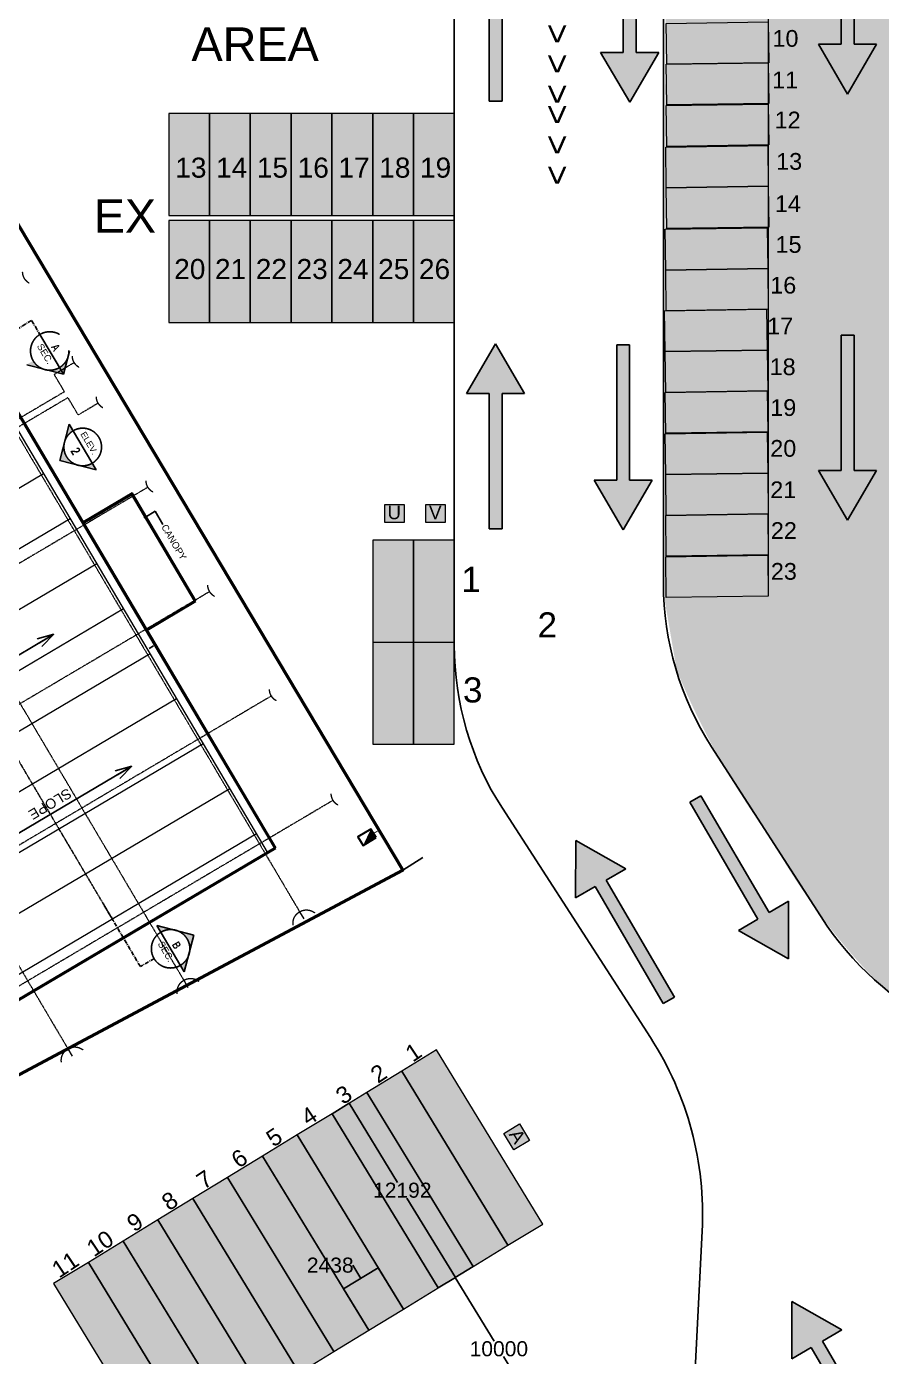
# Model space of a CAD drawing. Header units: inches. Extents: x -1774894 to -657573, y 144736 to 934842.
# Drawn here: x -1207630 to -1156533, y 573344 to 652840 of the extents above; entities that cross this region are included whole.
import ezdxf
from ezdxf.enums import TextEntityAlignment as Align
from ezdxf.xclip import XClip

# ---------------------------------------------------------------- set-up
doc = ezdxf.new("R2010")
doc.units = ezdxf.units.IN
doc.header["$MEASUREMENT"] = 0
doc.header["$XCLIPFRAME"] = 0
doc.linetypes.add("EXPORT WARE HOUSE(19 JULY'08)$0$CENTER", pattern=[2, 1.25, -0.25, 0.25, -0.25])
doc.linetypes.add("EXPORT WARE HOUSE(19 JULY'08)$0$DASHDOT", pattern=[1, 0.5, -0.25, 0, -0.25])
for name, color, linetype in [('A-ANNO-TEXT', 7, 'Continuous'), ('C-ROAD-OTLN', 142, 'Continuous'), ("EXPORT WARE HOUSE(19 JULY'08)$0$G-ANNO-TEXT", 2, 'Continuous'), ("EXPORT WARE HOUSE(19 JULY'08)$0$G-ANNO-TTLB", 4, 'Continuous'), ('siding cl', 7, 'Continuous')]:
    doc.layers.add(name, color=color, linetype=linetype)
for name, color, linetype, lineweight in [('Container', 5, 'Continuous', 9), ("EXPORT WARE HOUSE(19 JULY'08)$0$A-ANNO-GRID", 8, "EXPORT WARE HOUSE(19 JULY'08)$0$DASHDOT", 13), ("EXPORT WARE HOUSE(19 JULY'08)$0$A-ANNO-SYMB", 6, 'Continuous', 25), ("EXPORT WARE HOUSE(19 JULY'08)$0$A-ANNO-TEXT", 50, 'Continuous', 15), ("EXPORT WARE HOUSE(19 JULY'08)$0$A-FLOR-OVHD", 8, 'Continuous', 13), ("EXPORT WARE HOUSE(19 JULY'08)$0$A-GLAZ-PRHT", 1, 'Continuous', 18), ("EXPORT WARE HOUSE(19 JULY'08)$0$HATCH", 9, 'Continuous', 9), ('grid', 7, 'Continuous', 18), ('IR PROP. DETAILS', 190, 'Continuous', 0), ('P FIRE', 6, 'Continuous', 35), ('P FIXTURE', 54, 'Continuous', 30)]:
    doc.layers.add(name, color=color, linetype=linetype, lineweight=lineweight)
doc.styles.add('ARIAL', font='arial.ttf')
doc.styles.add("EXPORT WARE HOUSE(19 JULY'08)$0$anno", font='arial.ttf')
doc.styles.add("EXPORT WARE HOUSE(19 JULY'08)$0$ARIAL", font='arial.ttf')
doc.styles.add("EXPORT WARE HOUSE(19 JULY'08)$0$GNO", font='arial.ttf')
doc.styles.add("EXPORT WARE HOUSE(19 JULY'08)$0$HEADING", font='')
doc.styles.add("EXPORT WARE HOUSE(19 JULY'08)$0$Label", font='impact.ttf')
doc.styles.add("EXPORT WARE HOUSE(19 JULY'08)$0$NOTES", font='ROMANS.SHX')
doc.styles.add("EXPORT WARE HOUSE(19 JULY'08)$0$SUBHEAD", font='arial.ttf')
doc.styles.get("Standard").update_dxf_attribs({"font": 'arial.ttf'})
doc.styles.get("EXPORT WARE HOUSE(19 JULY'08)$0$HEADING").set_extended_font_data('Arial Black')
doc.dimstyles.new("EXPORT WARE HOUSE(19 JULY'08)$0$DIM200", dxfattribs={"dimscale": 200, "dimtxt": 2, "dimasz": 1, "dimexe": 1, "dimexo": 1, "dimgap": 1, "dimtad": 1, "dimdec": 0, "dimzin": 0, "dimdsep": 46, "dimtxsty": "EXPORT WARE HOUSE(19 JULY'08)$0$anno", "dimblk": "EXPORT WARE HOUSE(19 JULY'08)$0$_Oblique", "dimcen": 1, "dimadec": 0, "dimazin": 0, "dimtfac": 1, "dimtdec": 0, "dimtofl": 0, "dimtmove": 0, "dimatfit": 0, "dimfxl": 1, "dimtolj": 1, "dimtzin": 0, "dimarcsym": 1})
doc.dimstyles.get("Standard").update_dxf_attribs({"dimtxt": 0.18, "dimasz": 0.18, "dimexe": 0.18, "dimexo": 0.0625, "dimgap": 0.09, "dimtad": 0, "dimtih": 1, "dimtoh": 1, "dimdec": 4, "dimzin": 0, "dimdsep": 46, "dimtxsty": 'Standard', "dimcen": 0.09, "dimadec": 0, "dimazin": 0, "dimtfac": 1, "dimtdec": 4, "dimtofl": 0, "dimtmove": 0, "dimatfit": 3, "dimfxl": 1, "dimtolj": 1, "dimtzin": 0, "dimarcsym": 0})

# ---------------------------------------------------------------- blocks, each defined once
blk = doc.blocks.new("EXPORT WARE HOUSE(19 JULY'08)$0$_Dot")
at = {"color": 0, "linetype": 'ByBlock', "lineweight": -2}
blk.add_line((-0.5, 0), (-1, 0), dxfattribs=at)
at = {"color": 0, "linetype": 'ByBlock', "const_width": 0.5}
blk.add_lwpolyline([(-0.25, 0, 1), (0.25, 0, 1)], format="xyb", close=True, dxfattribs=at)
blk = doc.blocks.new("EXPORT WARE HOUSE(19 JULY'08)$0$_Oblique")
at = {"color": 0, "linetype": 'ByBlock', "lineweight": -2}
blk.add_line((-0.5, -0.5), (0.5, 0.5), dxfattribs=at)
blk = doc.blocks.new("EXPORT WARE HOUSE(19 JULY'08)$0$1A003A")
h = blk.add_hatch(color=256)
h.paths.add_polyline_path([(3.39, 15.14), (0, 18.53), (-3.39, 15.14, -0.325778)])
h.paths.add_polyline_path([(-5.75, 10.49, -0.158782), (-4.65, 13.88), (-8.04, 10.49)])
h.paths.add_polyline_path([(8.04, 10.49), (4.65, 13.88, -0.158782), (5.75, 10.49)])
for q in [(-8.04, 10.49), (8.04, 10.49)]:
    blk.add_line((0, 18.53), q)
at = {"linetype": 'Continuous'}
blk.add_line((-8.04, 10.49), (8.04, 10.49), dxfattribs=at)
at = {"linetype": "EXPORT WARE HOUSE(19 JULY'08)$0$CENTER"}
for p, q in [((0, 4.86), (0, 0)), ((0, 0), (-21.93, 0))]:
    blk.add_line(p, q, dxfattribs=at)
at = {"linetype": 'Continuous'}
blk.add_circle((0, 10.49), 5.75, dxfattribs=at)
at = {"style": "EXPORT WARE HOUSE(19 JULY'08)$0$Label"}
blk.add_attdef('SECNO', text='', height=2.38, dxfattribs=at).set_placement((0, 12.56), align=Align.MIDDLE)
at = {"color": 8, "style": "EXPORT WARE HOUSE(19 JULY'08)$0$anno"}
blk.add_attdef('REFNO', text='', height=2, dxfattribs=at).set_placement((0, 8.87), align=Align.MIDDLE)
blk = doc.blocks.new("EXPORT WARE HOUSE(19 JULY'08)$0$1A003B")
h = blk.add_hatch(color=256)
h.paths.add_polyline_path([(4.65, 7.11), (8.04, 10.5), (4.65, 13.88, -0.325778)])
h.paths.add_polyline_path([(0, 16.25, -0.158782), (3.39, 15.14), (0, 18.53)])
h.paths.add_polyline_path([(0, 2.45), (3.39, 5.85, -0.158782), (0, 4.74)])
for q in [(0.06, 18.53), (0.06, 2.45)]:
    blk.add_line((8.1, 10.49), q)
at = {"linetype": "EXPORT WARE HOUSE(19 JULY'08)$0$CENTER"}
for p, q in [((-10.6, 10.45), (-10.6, -11.41)), ((-10.59, 10.45), (-5.73, 10.45))]:
    blk.add_line(p, q, dxfattribs=at)
at = {"linetype": 'Continuous'}
blk.add_line((-5.75, 10.49), (8.04, 10.49), dxfattribs=at)
blk.add_circle((0, 10.49), 5.75, dxfattribs=at)
at = {"style": "EXPORT WARE HOUSE(19 JULY'08)$0$Label"}
blk.add_attdef('SECNO', text='', height=2.38, dxfattribs=at).set_placement((0, 12.56), align=Align.MIDDLE)
at = {"color": 8, "style": "EXPORT WARE HOUSE(19 JULY'08)$0$anno"}
blk.add_attdef('REFNO', text='', height=2, dxfattribs=at).set_placement((0, 8.87), align=Align.MIDDLE)
blk = doc.blocks.new("EXPORT WARE HOUSE(19 JULY'08)$0$1A004")
h = blk.add_hatch(color=256)
h.paths.add_polyline_path([(0, 10.58), (-4.91, 5.67, -0.372353), (4.91, 5.67)])
h.paths.add_polyline_path([(-10.58, 0), (-7.5, 0, -0.180135), (-5.67, 4.91)])
h.paths.add_polyline_path([(10.58, 0), (5.67, 4.91, -0.180135), (7.5, 0)])
for p, q in [((0, 10.58), (-10.58, 0)), ((0, 10.58), (10.58, 0)), ((-10.58, 0), (10.58, 0))]:
    blk.add_line(p, q)
blk.add_circle((0, 0), 7.5)
at = {"style": "EXPORT WARE HOUSE(19 JULY'08)$0$Label"}
blk.add_attdef('ELEVNO', text='', height=2.38, dxfattribs=at).set_placement((0, 2.46), align=Align.MIDDLE)
at = {"color": 8, "style": "EXPORT WARE HOUSE(19 JULY'08)$0$anno"}
blk.add_attdef('REFNO', text='', height=2, dxfattribs=at).set_placement((-0.03, -1.7), align=Align.MIDDLE)
blk = doc.blocks.new("EXPORT WARE HOUSE(19 JULY'08)$0$1A012")
at = {"color": 1, "ltscale": 500}
blk.add_line((-4, 0), (4, 0), dxfattribs=at)
blk.add_circle((0, 0), 4, dxfattribs=at)
at = {"color": 8, "style": "EXPORT WARE HOUSE(19 JULY'08)$0$GNO"}
blk.add_attdef('GNO', text='', height=3.5, dxfattribs=at).set_placement((0, -2.97), align=Align.MIDDLE)
blk = doc.blocks.new("EXPORT WARE HOUSE(19 JULY'08)$0$_Open30")
at = {"color": 0, "linetype": 'ByBlock', "lineweight": -2}
for p, q in [((-1, 0.268), (0, 0)), ((0, 0), (-1, -0.268)), ((0, 0), (-1, 0))]:
    blk.add_line(p, q, dxfattribs=at)
blk = doc.blocks.new("EXPORT WARE HOUSE(19 JULY'08)$0$a1v_sheet")
at = {"color": 8}
blk.add_line((-817, 570), (0, 570), dxfattribs=at)
for p, q in [((-812, 565), (-100, 565)), ((-100, 565), (-100, 5.5)), ((-95, 565), (-95, 5.5))]:
    blk.add_line(p, q)
at = {"layer": "EXPORT WARE HOUSE(19 JULY'08)$0$G-ANNO-TEXT"}
for tag, p, height, style in [('CLIENT1', (-93.8, 98.17), 3, "EXPORT WARE HOUSE(19 JULY'08)$0$NOTES"), ('CLIENT2', (-93.8, 93.31), 3, "EXPORT WARE HOUSE(19 JULY'08)$0$NOTES"), ('JOBTITLE1', (-93.8, 83.85), 3.5, "EXPORT WARE HOUSE(19 JULY'08)$0$SUBHEAD"), ('JOBTITLE2', (-93.8, 79.03), 3.5, "EXPORT WARE HOUSE(19 JULY'08)$0$SUBHEAD"), ('DRAWINGTITLE1', (-93.8, 62.97), 4, "EXPORT WARE HOUSE(19 JULY'08)$0$HEADING"), ('DRAWINGTITLE2', (-93.8, 57.42), 4, "EXPORT WARE HOUSE(19 JULY'08)$0$HEADING"), ('DRAWINGTITLE3', (-93.8, 52.65), 4, "EXPORT WARE HOUSE(19 JULY'08)$0$HEADING"), ('DRAWINGTITLE4', (-93.8, 48.01), 4, "EXPORT WARE HOUSE(19 JULY'08)$0$HEADING"), ('JOBNO', (-93.8, 38.4), 2.38, "EXPORT WARE HOUSE(19 JULY'08)$0$NOTES"), ('SCALE', (-63.8, 38.4), 2.38, "EXPORT WARE HOUSE(19 JULY'08)$0$NOTES"), ('DATE', (-33.8, 38.4), 2.38, "EXPORT WARE HOUSE(19 JULY'08)$0$NOTES"), ('DRNBY', (-93.8, 28.4), 2.38, "EXPORT WARE HOUSE(19 JULY'08)$0$NOTES"), ('DRAWINGSTATUS', (-33.8, 28.4), 2.38, "EXPORT WARE HOUSE(19 JULY'08)$0$NOTES"), ('REV', (-93.8, 17.8), 2.38, "EXPORT WARE HOUSE(19 JULY'08)$0$NOTES"), ('DRGNO', (-63.8, 11.22), 6, "EXPORT WARE HOUSE(19 JULY'08)$0$HEADING")]:
    blk.add_attdef(tag, p, '', height=height, dxfattribs=dict(at, style=style))
blk = doc.blocks.new('XZCZXDC')
at = {"layer": 'IR PROP. DETAILS'}
h = blk.add_hatch(color=256, dxfattribs=at)
h.set_gradient(color1=(96, 92, 93), color2=(117, 112, 114), one_color=1, tint=0.45, name='CYLINDER')
h.paths.add_polyline_path([(-17331, 724408), (-17331, 723057), (-25422, 723057), (-25422, 722286), (-17331, 722286), (-17331, 720935), (-14360, 722671)])
at = {"layer": 'siding cl'}
for p, q in [((-17331, 724408), (-17331, 723057)), ((-17331, 723057), (-25422, 723057)), ((-25422, 723057), (-25422, 722286)), ((-17331, 722286), (-25422, 722286)), ((-17331, 720935), (-17331, 722286))]:
    blk.add_line(p, q, dxfattribs=at)
for points in [[(-17331, 724408), (-14360, 722671)], [(-17331, 720935), (-14360, 722671)]]:
    blk.add_lwpolyline(points, dxfattribs=at)
blk = doc.blocks.new('*D674')
at = {"layer": 'Defpoints', "color": 0}
for p in [(-1188348, 588477), (-1189369, 587854), (-1183019, 577446)]:
    blk.add_point(p, dxfattribs=at)
at = {"layer": 'grid', "color": 0, "lineweight": -2}
for p, q in [((-1189369, 587854), (-1188348, 588477)), ((-1183019, 577446), (-1181998, 578069))]:
    blk.add_line(p, q, dxfattribs=at)
at = {"layer": 'grid', "lineweight": -2}
for p, q in [((-1188348, 588477), (-1185453, 583733)), ((-1181998, 578069), (-1184893, 582813))]:
    blk.add_line(p, q, dxfattribs=at)
at = {"layer": 'grid'}
for points in [[(-1188348, 588477), (-1188348, 588477), (-1188348, 588477)], [(-1181998, 578069), (-1181998, 578069), (-1181998, 578069)]]:
    blk.add_solid(points, dxfattribs=at)
at = {"layer": 'grid', "insert": (-1185173, 583273), "char_height": 900, "attachment_point": 5}
blk.add_mtext('\\A1;12192', dxfattribs=at)
blk = doc.blocks.new('*D675')
at = {"layer": 'Defpoints', "color": 0}
for p in [(-1188688, 577375), (-1185100, 576176), (-1187182, 574906)]:
    blk.add_point(p, dxfattribs=at)
at = {"layer": 'grid', "lineweight": -2}
for p, q in [((-1187648, 578010), (-1188127, 578795)), ((-1188127, 578795), (-1188127, 578795)), ((-1186607, 578645), (-1188688, 577375))]:
    blk.add_line(p, q, dxfattribs=at)
at = {"layer": 'grid', "color": 0, "lineweight": -2}
for p, q in [((-1185100, 576176), (-1186607, 578645)), ((-1187182, 574906), (-1188688, 577375))]:
    blk.add_line(p, q, dxfattribs=at)
at = {"layer": 'grid'}
for points in [[(-1186607, 578645), (-1186607, 578645), (-1186607, 578645)], [(-1188688, 577375), (-1188688, 577375), (-1188688, 577375)]]:
    blk.add_solid(points, dxfattribs=at)
at = {"layer": 'grid', "insert": (-1189479, 578795), "char_height": 900, "attachment_point": 5}
blk.add_mtext('\\A1;2438', dxfattribs=at)
blk = doc.blocks.new('*D676')
at = {"layer": 'Defpoints', "color": 0}
for p in [(-1180937, 578716), (-1175729, 570180), (-1176797, 569528)]:
    blk.add_point(p, dxfattribs=at)
at = {"layer": 'grid', "color": 0, "lineweight": -2}
for p, q in [((-1180937, 578716), (-1182005, 578065)), ((-1175729, 570180), (-1176797, 569528))]:
    blk.add_line(p, q, dxfattribs=at)
at = {"layer": 'grid', "lineweight": -2}
for p, q in [((-1182005, 578064), (-1179681, 574256)), ((-1176797, 569528), (-1179121, 573337))]:
    blk.add_line(p, q, dxfattribs=at)
at = {"layer": 'grid'}
for points in [[(-1182005, 578065), (-1182005, 578064), (-1182005, 578065)], [(-1176797, 569528), (-1176797, 569528), (-1176797, 569528)]]:
    blk.add_solid(points, dxfattribs=at)
at = {"layer": 'grid', "insert": (-1179401, 573796), "char_height": 900, "attachment_point": 5}
blk.add_mtext('\\A1;10000', dxfattribs=at)
blk = doc.blocks.new("EXPORT WARE HOUSE(19 JULY'08)")
at = {"layer": "EXPORT WARE HOUSE(19 JULY'08)$0$HATCH"}
h = blk.add_hatch(dxfattribs=at)
h.set_pattern_fill('ANSI31', color=256, scale=25000, angle=45, style=0)
h.paths.add_polyline_path([(1406705.6, -11508432), (1340145.6, -11508432), (1340145.6, -11528712), (1406705.6, -11528712)])
at = {"layer": "EXPORT WARE HOUSE(19 JULY'08)$0$A-ANNO-GRID", "ltscale": 5}
for p, q in [((1375643, -11503482), (1375643, -11504866.7)), ((1378456, -11503482), (1378456, -11504866.7)), ((1384297.3, -11503482), (1384297.3, -11553942)), ((1391545.1, -11503482), (1391545.1, -11553942)), ((1398792.8, -11503482), (1398792.8, -11553942)), ((1406040.6, -11503482), (1406040.6, -11553942)), ((1376843, -11504866.7), (1375643, -11504866.7)), ((1376843, -11504866.7), (1376843, -11552557.2)), ((1377256, -11504866.7), (1377256, -11552557.2)), ((1378456, -11504866.7), (1377256, -11504866.7)), ((1335695.6, -11508597), (1411155.6, -11508597)), ((1335695.6, -11516643), (1411155.6, -11516643)), ((1335695.6, -11524689), (1411155.6, -11524689))]:
    blk.add_line(p, q, dxfattribs=at)
at = {"layer": "EXPORT WARE HOUSE(19 JULY'08)$0$A-ANNO-SYMB", "linetype": "EXPORT WARE HOUSE(19 JULY'08)$0$DASHDOT", "ltscale": 15}
blk.add_line((1340695.6, -11518456.5), (1405582.3, -11518456.5), dxfattribs=at)
at = {"layer": "EXPORT WARE HOUSE(19 JULY'08)$0$A-FLOR-OVHD", "color": 1, "linetype": 'Continuous', "lineweight": 30, "ltscale": 15}
for p, q in [((1391626.9, -11504482), (1384126.9, -11504482)), ((1384126.9, -11504482), (1384126.9, -11507882)), ((1391576.9, -11504532), (1384176.9, -11504532)), ((1384176.9, -11504532), (1384176.9, -11507882)), ((1391576.9, -11507882), (1391576.9, -11504532)), ((1391626.9, -11507882), (1391626.9, -11504482)), ((1391576.9, -11507932), (1369833.6, -11507932)), ((1391626.9, -11507882), (1369883.6, -11507882)), ((1406705.6, -11507932), (1391576.9, -11507932)), ((1406755.6, -11507882), (1391626.9, -11507882)), ((1406705.6, -11549492), (1406705.6, -11507932)), ((1406755.6, -11549542), (1406755.6, -11507882))]:
    blk.add_line(p, q, dxfattribs=at)
at = {"layer": "EXPORT WARE HOUSE(19 JULY'08)$0$A-FLOR-OVHD", "color": 1, "linetype": 'Continuous', "ltscale": 15}
blk.add_line((1406705.6, -11508432), (1340145.6, -11508432), dxfattribs=at)
at = {"layer": "EXPORT WARE HOUSE(19 JULY'08)$0$A-ANNO-GRID"}
ref = blk.add_blockref("EXPORT WARE HOUSE(19 JULY'08)$0$1A012", (1369801.7, -11502682), dxfattribs=dict(at, xscale=200, yscale=200, zscale=200))
ref.add_attrib('GNO', 'X', dxfattribs={"layer": '0', "color": 1, "height": 540, "style": "EXPORT WARE HOUSE(19 JULY'08)$0$GNO"}).set_placement((1369801.7, -11502335.7), align=Align.MIDDLE)
ref.add_attrib('AXIS', '5', dxfattribs={"layer": '0', "color": 3, "height": 500, "style": "EXPORT WARE HOUSE(19 JULY'08)$0$GNO"}).set_placement((1369801.7, -11503046), align=Align.MIDDLE)
ref = blk.add_blockref("EXPORT WARE HOUSE(19 JULY'08)$0$1A012", (1375643, -11502682), dxfattribs=dict(at, xscale=200, yscale=200, zscale=200))
ref.add_attrib('GNO', 'X', dxfattribs={"layer": '0', "color": 1, "height": 540, "style": "EXPORT WARE HOUSE(19 JULY'08)$0$GNO"}).set_placement((1375643, -11502335.7), align=Align.MIDDLE)
ref.add_attrib('AXIS', '6', dxfattribs={"layer": '0', "color": 3, "height": 500, "style": "EXPORT WARE HOUSE(19 JULY'08)$0$GNO"}).set_placement((1375643, -11503046), align=Align.MIDDLE)
ref = blk.add_blockref("EXPORT WARE HOUSE(19 JULY'08)$0$1A012", (1378456, -11502682), dxfattribs=dict(at, xscale=200, yscale=200, zscale=200))
ref.add_attrib('GNO', 'X', dxfattribs={"layer": '0', "color": 1, "height": 540, "style": "EXPORT WARE HOUSE(19 JULY'08)$0$GNO"}).set_placement((1378456, -11502335.7), align=Align.MIDDLE)
ref.add_attrib('AXIS', '7', dxfattribs={"layer": '0', "color": 3, "height": 500, "style": "EXPORT WARE HOUSE(19 JULY'08)$0$GNO"}).set_placement((1378456, -11503046), align=Align.MIDDLE)
ref = blk.add_blockref("EXPORT WARE HOUSE(19 JULY'08)$0$1A012", (1384297.3, -11502682), dxfattribs=dict(at, xscale=200, yscale=200, zscale=200))
ref.add_attrib('GNO', 'X', dxfattribs={"layer": '0', "color": 1, "height": 540, "style": "EXPORT WARE HOUSE(19 JULY'08)$0$GNO"}).set_placement((1384297.3, -11502335.7), align=Align.MIDDLE)
ref.add_attrib('AXIS', '8', dxfattribs={"layer": '0', "color": 3, "height": 500, "style": "EXPORT WARE HOUSE(19 JULY'08)$0$GNO"}).set_placement((1384297.3, -11503046), align=Align.MIDDLE)
ref = blk.add_blockref("EXPORT WARE HOUSE(19 JULY'08)$0$1A012", (1391545.1, -11502682), dxfattribs=dict(at, xscale=200, yscale=200, zscale=200))
ref.add_attrib('GNO', 'X', dxfattribs={"layer": '0', "color": 1, "height": 540, "style": "EXPORT WARE HOUSE(19 JULY'08)$0$GNO"}).set_placement((1391545.1, -11502335.7), align=Align.MIDDLE)
ref.add_attrib('AXIS', '9', dxfattribs={"layer": '0', "color": 3, "height": 500, "style": "EXPORT WARE HOUSE(19 JULY'08)$0$GNO"}).set_placement((1391545.1, -11503046), align=Align.MIDDLE)
ref = blk.add_blockref("EXPORT WARE HOUSE(19 JULY'08)$0$1A012", (1398792.8, -11502682), dxfattribs=dict(at, xscale=200, yscale=200, zscale=200))
ref.add_attrib('GNO', 'X', dxfattribs={"layer": '0', "color": 1, "height": 540, "style": "EXPORT WARE HOUSE(19 JULY'08)$0$GNO"}).set_placement((1398792.8, -11502335.7), align=Align.MIDDLE)
ref.add_attrib('AXIS', '10', dxfattribs={"layer": '0', "color": 3, "height": 500, "style": "EXPORT WARE HOUSE(19 JULY'08)$0$GNO"}).set_placement((1398792.8, -11503046), align=Align.MIDDLE)
ref = blk.add_blockref("EXPORT WARE HOUSE(19 JULY'08)$0$1A012", (1406040.6, -11502682), dxfattribs=dict(at, xscale=200, yscale=200, zscale=200))
ref.add_attrib('GNO', 'X', dxfattribs={"layer": '0', "color": 1, "height": 540, "style": "EXPORT WARE HOUSE(19 JULY'08)$0$GNO"}).set_placement((1406040.6, -11502335.7), align=Align.MIDDLE)
ref.add_attrib('AXIS', '11', dxfattribs={"layer": '0', "color": 3, "height": 500, "style": "EXPORT WARE HOUSE(19 JULY'08)$0$GNO"}).set_placement((1406040.6, -11503046), align=Align.MIDDLE)
ref = blk.add_blockref("EXPORT WARE HOUSE(19 JULY'08)$0$1A012", (1411555.6, -11508597), dxfattribs=dict(at, xscale=200, yscale=200, zscale=200))
ref.add_attrib('GNO', 'Y', dxfattribs={"layer": '0', "color": 1, "height": 540, "style": "EXPORT WARE HOUSE(19 JULY'08)$0$GNO"}).set_placement((1411555.6, -11508250.7), align=Align.MIDDLE)
ref.add_attrib('AXIS', '5', dxfattribs={"layer": '0', "color": 3, "height": 500, "style": "EXPORT WARE HOUSE(19 JULY'08)$0$GNO"}).set_placement((1411555.6, -11508961), align=Align.MIDDLE)
ref = blk.add_blockref("EXPORT WARE HOUSE(19 JULY'08)$0$1A012", (1411555.6, -11516643), dxfattribs=dict(at, xscale=200, yscale=200, zscale=200))
ref.add_attrib('GNO', 'Y', dxfattribs={"layer": '0', "color": 1, "height": 540, "style": "EXPORT WARE HOUSE(19 JULY'08)$0$GNO"}).set_placement((1411555.6, -11516296.7), align=Align.MIDDLE)
ref.add_attrib('AXIS', '4', dxfattribs={"layer": '0', "color": 3, "height": 500, "style": "EXPORT WARE HOUSE(19 JULY'08)$0$GNO"}).set_placement((1411555.6, -11517007), align=Align.MIDDLE)
ref = blk.add_blockref("EXPORT WARE HOUSE(19 JULY'08)$0$1A012", (1411555.6, -11524689), dxfattribs=dict(at, xscale=200, yscale=200, zscale=200))
ref.add_attrib('GNO', 'Y', dxfattribs={"layer": '0', "color": 1, "height": 540, "style": "EXPORT WARE HOUSE(19 JULY'08)$0$GNO"}).set_placement((1411555.6, -11524342.7), align=Align.MIDDLE)
ref.add_attrib('AXIS', '1', dxfattribs={"layer": '0', "color": 3, "height": 500, "style": "EXPORT WARE HOUSE(19 JULY'08)$0$GNO"}).set_placement((1411555.6, -11525053), align=Align.MIDDLE)
at = {"layer": "EXPORT WARE HOUSE(19 JULY'08)$0$A-ANNO-SYMB", "xscale": 200, "yscale": 200, "zscale": 200}
for name, p, values in [("EXPORT WARE HOUSE(19 JULY'08)$0$1A003B", (1374296.7, -11506485.7), {'SECNO': 'A', 'REFNO': 'SEC.'}), ("EXPORT WARE HOUSE(19 JULY'08)$0$1A003A", (1408733.7, -11518456.5), {'SECNO': 'B', 'REFNO': 'SEC.'})]:
    blk.add_blockref(name, p, dxfattribs=at).add_auto_attribs(values)
at = {"layer": "EXPORT WARE HOUSE(19 JULY'08)$0$A-ANNO-SYMB"}
ref = blk.add_blockref("EXPORT WARE HOUSE(19 JULY'08)$0$1A004", (1380239.6, -11505613.3), dxfattribs=dict(at, xscale=-150, yscale=150, zscale=150, rotation=180))
ref.add_attrib('REFNO', 'ELEV.', dxfattribs={"layer": '0', "color": 8, "height": 375, "style": "EXPORT WARE HOUSE(19 JULY'08)$0$anno"}).set_placement((1380235, -11505164.5), align=Align.MIDDLE)
ref.add_attrib('ELEVNO', '2', dxfattribs={"layer": '0', "height": 562.5, "style": "EXPORT WARE HOUSE(19 JULY'08)$0$Label"}).set_placement((1380239.6, -11506098.2), align=Align.MIDDLE)
at = {"layer": "EXPORT WARE HOUSE(19 JULY'08)$0$G-ANNO-TTLB", "xscale": 200, "yscale": 200, "zscale": 200}
blk.add_blockref("EXPORT WARE HOUSE(19 JULY'08)$0$a1v_sheet", (1467445.6, -11580899.7), dxfattribs=at)
at = {"layer": "EXPORT WARE HOUSE(19 JULY'08)$0$A-ANNO-TEXT", "color": 7, "style": "EXPORT WARE HOUSE(19 JULY'08)$0$ARIAL"}
for s, insert, char_height, width, attachment_point, rotation in [('CANOPY ', (1386731.9, -11503611.5), 400, 11599.472, 1, 359.925405), ('SLOPE', (1397308.2, -11516758.6), 600, 23198.944, 7, 270.074595)]:
    blk.add_mtext(s, dxfattribs=dict(at, insert=insert, char_height=char_height, width=width, attachment_point=attachment_point, rotation=rotation))
at = {"layer": "EXPORT WARE HOUSE(19 JULY'08)$0$A-ANNO-TEXT", "color": 7}
blk.add_leader([(1385752.8, -11504524.3), (1385752.8, -11503837.3), (1386665.1, -11503837.3)], dimstyle="EXPORT WARE HOUSE(19 JULY'08)$0$DIM200", override={"dimtad": 0, "dimldrblk": "EXPORT WARE HOUSE(19 JULY'08)$0$_Dot", "dimfxl": 0.18}, dxfattribs=at)
at = {"layer": "EXPORT WARE HOUSE(19 JULY'08)$0$A-GLAZ-PRHT"}
for points in [[(1389000.8, -11512793.7), (1389000.8, -11521826.4)], [(1398165.7, -11512793.7), (1398165.7, -11521826.4)]]:
    blk.add_leader(points, dimstyle="EXPORT WARE HOUSE(19 JULY'08)$0$DIM200", override={"dimasz": 5, "dimgap": 1, "dimtad": 0, "dimldrblk": "EXPORT WARE HOUSE(19 JULY'08)$0$_Open30"}, dxfattribs=at)

msp = doc.modelspace()

# ---------------------------------------------------------------- hatches: boundary and pattern name
at = {"layer": 'Container'}
h = msp.add_hatch(color=256, dxfattribs=at)
h.set_gradient(color1=(158, 158, 255), color2=(173, 173, 255), one_color=1, tint=0.84, name='CYLINDER')
h.paths.add_polyline_path([(-1163331.55, 675179.642), (-1169426.874, 675088.833), (-1169390.55, 672650.703), (-1163295.226, 672741.512)])
h.paths.add_polyline_path([(-1163331.55, 672740.075), (-1169426.874, 672649.266), (-1169390.55, 670211.136), (-1163295.226, 670301.946)])
h.paths.add_polyline_path([(-1163331.55, 670265.579), (-1169426.874, 670174.77), (-1169390.558, 667737.181), (-1163295.234, 667827.99)])
h.paths.add_polyline_path([(-1163331.542, 667826.908), (-1169426.866, 667736.099), (-1169390.55, 665298.511), (-1163295.226, 665389.32)])
h.paths.add_polyline_path([(-1163331.55, 665387.341), (-1169426.874, 665296.532), (-1169390.55, 662858.403), (-1163295.226, 662949.212)])
h.paths.add_polyline_path([(-1163331.55, 662912.304), (-1169426.874, 662821.495), (-1169390.55, 660383.365), (-1163295.226, 660474.175)])
h.paths.add_polyline_path([(-1163331.55, 660473.633), (-1169426.874, 660382.824), (-1169390.569, 657945.963), (-1163295.245, 658036.772)])
h.paths.add_polyline_path([(-1163331.531, 658034.963), (-1169426.855, 657944.154), (-1169390.55, 655507.293), (-1163295.226, 655598.102)])
h.paths.add_polyline_path([(-1163331.55, 655559.57), (-1169426.874, 655468.761), (-1169390.55, 653030.632), (-1163295.226, 653121.441)])
h.paths.add_polyline_path([(-1163295.226, 653121.441), (-1169390.55, 653030.632), (-1169354.226, 650592.502), (-1163295.226, 650682.77)])
h.paths.add_polyline_path([(-1163295.226, 650682.415), (-1169390.55, 650591.606), (-1169354.226, 648153.477), (-1163295.226, 648243.745)])
h.paths.add_polyline_path([(-1163295.226, 648207.378), (-1169390.55, 648116.569), (-1169354.226, 645678.439), (-1163295.226, 645768.707)])
h.paths.add_polyline_path([(-1163331.55, 645731.444), (-1169426.874, 645640.635), (-1169390.55, 643202.506), (-1163295.226, 643293.315)])
h.paths.add_polyline_path([(-1163295.226, 643293.315), (-1169390.55, 643202.506), (-1169354.226, 640764.376), (-1163295.226, 640854.644)])
h.paths.add_polyline_path([(-1163367.874, 640815.217), (-1169463.197, 640724.408), (-1169426.874, 638286.278), (-1163331.55, 638377.087)])
h.paths.add_polyline_path([(-1163331.55, 638377.087), (-1169426.874, 638286.278), (-1169390.574, 635849.772), (-1163404.197, 635938.958), (-1163404.173, 635937.335), (-1163295.226, 635938.958)])
h.paths.add_polyline_path([(-1163404.173, 635937.335), (-1169390.55, 635848.149), (-1169390.574, 635849.772), (-1169499.521, 635848.149), (-1169463.197, 633410.019), (-1163367.874, 633500.828)])
h.paths.add_polyline_path([(-1163367.874, 633500.828), (-1169463.197, 633410.019), (-1169426.874, 630971.89), (-1163331.55, 631062.699)])
h.paths.add_polyline_path([(-1163367.874, 631061.803), (-1169463.197, 630970.994), (-1169426.874, 628532.864), (-1163331.55, 628623.673)])
h.paths.add_polyline_path([(-1163367.874, 628586.765), (-1169463.197, 628495.956), (-1169426.874, 626057.827), (-1163331.55, 626148.636)])
h.paths.add_polyline_path([(-1163331.55, 626148.636), (-1169426.874, 626057.827), (-1169390.55, 623619.697), (-1163295.226, 623710.507)])
h.paths.add_polyline_path([(-1163331.55, 623709.61), (-1169426.874, 623618.801), (-1169390.55, 621180.672), (-1163295.226, 621271.481)])
h.paths.add_polyline_path([(-1163331.55, 621234.573), (-1169426.874, 621143.764), (-1169390.55, 618705.634), (-1163295.226, 618796.444)])
h = msp.add_hatch(color=256, dxfattribs=at)
h.set_gradient(color1=(158, 158, 255), color2=(173, 173, 255), one_color=1, tint=0.84, name='CYLINDER')
h.paths.add_polyline_path([(-1183156.283, 591644.406), (-1185237.836, 590374.393), (-1178887.772, 579966.629), (-1176806.219, 581236.642)])
h.paths.add_polyline_path([(-1185237.836, 590374.393), (-1187319.388, 589104.38), (-1180969.325, 578696.616), (-1178887.772, 579966.629)])
h.paths.add_polyline_path([(-1187319.388, 589104.38), (-1189400.941, 587834.367), (-1183050.877, 577426.603), (-1180969.325, 578696.616)])
h.paths.add_polyline_path([(-1189400.941, 587834.367), (-1191482.494, 586564.355), (-1185132.43, 576156.59), (-1183050.877, 577426.603)])
h.paths.add_polyline_path([(-1191482.494, 586564.355), (-1193564.047, 585294.342), (-1187213.983, 574886.578), (-1185132.43, 576156.59)])
h.paths.add_polyline_path([(-1193564.047, 585294.342), (-1195645.6, 584024.329), (-1189295.536, 573616.565), (-1187213.983, 574886.578)])
h.paths.add_polyline_path([(-1195645.6, 584024.329), (-1197727.152, 582754.316), (-1191377.089, 572346.552), (-1189295.536, 573616.565)])
h.paths.add_polyline_path([(-1197727.152, 582754.316), (-1199808.705, 581484.303), (-1193458.641, 571076.539), (-1191377.089, 572346.552)])
h.paths.add_polyline_path([(-1199808.705, 581484.303), (-1201890.258, 580214.291), (-1195540.194, 569806.527), (-1193458.641, 571076.539)])
h.paths.add_polyline_path([(-1201890.258, 580214.291), (-1203971.811, 578944.278), (-1197621.747, 568536.514), (-1195540.194, 569806.527)])
h.paths.add_polyline_path([(-1203971.811, 578944.278), (-1206053.364, 577674.265), (-1199703.3, 567266.501), (-1197621.747, 568536.514)])
at = {"layer": 'grid'}
h = msp.add_hatch(color=256, dxfattribs=at)
h.set_gradient(color1=(216, 159, 116), color2=(211, 148, 100), one_color=1, tint=0.61, name='CYLINDER')
h.paths.add_polyline_path([(-1196695.339, 647636.82), (-1199133.739, 647636.82), (-1199133.739, 641540.82), (-1196695.339, 641540.82)])
h = msp.add_hatch(color=256, dxfattribs=at)
h.set_gradient(color1=(216, 159, 116), color2=(211, 148, 100), one_color=1, tint=0.61, name='CYLINDER')
h.paths.add_polyline_path([(-1194256.939, 647636.82), (-1196695.339, 647636.82), (-1196695.339, 641540.82), (-1194256.939, 641540.82)])
h = msp.add_hatch(color=256, dxfattribs=at)
h.set_gradient(color1=(216, 159, 116), color2=(211, 148, 100), one_color=1, tint=0.61, name='CYLINDER')
h.paths.add_polyline_path([(-1191818.539, 647636.82), (-1194256.939, 647636.82), (-1194256.939, 641540.82), (-1191818.539, 641540.82)])
h = msp.add_hatch(color=256, dxfattribs=at)
h.set_gradient(color1=(216, 159, 116), color2=(211, 148, 100), one_color=1, tint=0.61, name='CYLINDER')
h.paths.add_polyline_path([(-1189380.139, 647636.82), (-1191818.539, 647636.82), (-1191818.539, 641540.82), (-1189380.139, 641540.82)])
h = msp.add_hatch(color=256, dxfattribs=at)
h.set_gradient(color1=(216, 159, 116), color2=(211, 148, 100), one_color=1, tint=0.61, name='CYLINDER')
h.paths.add_polyline_path([(-1186941.739, 647636.82), (-1189380.139, 647636.82), (-1189380.139, 641540.82), (-1186941.739, 641540.82)])
h = msp.add_hatch(color=256, dxfattribs=at)
h.set_gradient(color1=(216, 159, 116), color2=(211, 148, 100), one_color=1, tint=0.61, name='CYLINDER')
h.paths.add_polyline_path([(-1184503.339, 647636.82), (-1186941.739, 647636.82), (-1186941.739, 641540.82), (-1184503.339, 641540.82)])
h = msp.add_hatch(color=256, dxfattribs=at)
h.set_gradient(color1=(216, 159, 116), color2=(211, 148, 100), one_color=1, tint=0.61, name='CYLINDER')
h.paths.add_polyline_path([(-1182064.939, 647636.82), (-1184503.339, 647636.82), (-1184503.339, 641540.82), (-1182064.939, 641540.82)])
h = msp.add_hatch(color=256, dxfattribs=at)
h.set_gradient(color1=(216, 159, 116), color2=(211, 148, 100), one_color=1, tint=0.61, name='CYLINDER')
h.paths.add_polyline_path([(-1196695.339, 641240.82), (-1199133.739, 641240.82), (-1199133.739, 635144.82), (-1196695.339, 635144.82)])
h = msp.add_hatch(color=256, dxfattribs=at)
h.set_gradient(color1=(216, 159, 116), color2=(211, 148, 100), one_color=1, tint=0.61, name='CYLINDER')
h.paths.add_polyline_path([(-1194256.939, 641240.82), (-1196695.339, 641240.82), (-1196695.339, 635144.82), (-1194256.939, 635144.82)])
h = msp.add_hatch(color=256, dxfattribs=at)
h.set_gradient(color1=(216, 159, 116), color2=(211, 148, 100), one_color=1, tint=0.61, name='CYLINDER')
h.paths.add_polyline_path([(-1191818.539, 641240.82), (-1194256.939, 641240.82), (-1194256.939, 635144.82), (-1191818.539, 635144.82)])
h = msp.add_hatch(color=256, dxfattribs=at)
h.set_gradient(color1=(216, 159, 116), color2=(211, 148, 100), one_color=1, tint=0.61, name='CYLINDER')
h.paths.add_polyline_path([(-1189380.139, 641240.82), (-1191818.539, 641240.82), (-1191818.539, 635144.82), (-1189380.139, 635144.82)])
h = msp.add_hatch(color=256, dxfattribs=at)
h.set_gradient(color1=(216, 159, 116), color2=(211, 148, 100), one_color=1, tint=0.61, name='CYLINDER')
h.paths.add_polyline_path([(-1186941.739, 641240.82), (-1189380.139, 641240.82), (-1189380.139, 635144.82), (-1186941.739, 635144.82)])
h = msp.add_hatch(color=256, dxfattribs=at)
h.set_gradient(color1=(216, 159, 116), color2=(211, 148, 100), one_color=1, tint=0.61, name='CYLINDER')
h.paths.add_polyline_path([(-1184503.339, 641240.82), (-1186941.739, 641240.82), (-1186941.739, 635144.82), (-1184503.339, 635144.82)])
h = msp.add_hatch(color=256, dxfattribs=at)
h.set_gradient(color1=(216, 159, 116), color2=(211, 148, 100), one_color=1, tint=0.61, name='CYLINDER')
h.paths.add_polyline_path([(-1182064.939, 641240.82), (-1184503.339, 641240.82), (-1184503.339, 635144.82), (-1182064.939, 635144.82)])
h = msp.add_hatch(color=256, dxfattribs=at)
h.set_gradient(color1=(207, 197, 84), color2=(211, 202, 100), one_color=1, tint=0.61, name='CYLINDER')
h.paths.add_polyline_path([(-1185065.675, 624274.594), (-1186222.757, 624274.594), (-1186222.757, 623185.262), (-1185065.675, 623185.262)])
h = msp.add_hatch(color=256, dxfattribs=at)
h.set_gradient(color1=(207, 197, 84), color2=(211, 202, 100), one_color=1, tint=0.61, name='CYLINDER')
h.paths.add_polyline_path([(-1182612.902, 624274.594), (-1183769.985, 624274.594), (-1183769.985, 623185.262), (-1182612.902, 623185.262)])
h = msp.add_hatch(color=256, dxfattribs=at)
h.set_gradient(color1=(158, 158, 255), color2=(173, 173, 255), one_color=1, tint=0.84, name='CYLINDER')
h.paths.add_polyline_path([(-1182064.939, 622144.82), (-1184503.339, 622144.82), (-1184503.339, 609952.82), (-1182064.939, 609952.82)])
h.paths.add_polyline_path([(-1184503.438, 622144.97), (-1186941.838, 622144.97), (-1186941.838, 609952.97), (-1184503.438, 609952.97)])
h = msp.add_hatch(color=256, dxfattribs=at)
h.set_gradient(color1=(207, 197, 84), color2=(211, 202, 100), one_color=1, tint=0.61, name='CYLINDER')
h.paths.add_polyline_path([(-1177573.121, 586255.951), (-1178175.774, 587243.7), (-1179105.687, 586676.335), (-1178503.034, 585688.585)])
at = {"layer": 'IR PROP. DETAILS', "true_color": 0xcccd9d}
h = msp.add_hatch(color=9, dxfattribs=at)
h.set_gradient(color1=(232, 232, 201), color2=(211, 211, 151), one_color=1, tint=0.71, name='CYLINDER')
h.paths.add_polyline_path([(-989509.348, 636175.661), (-1035869.461, 607341.861), (-1112483.167, 563612.973), (-1112928.318, 564302.576), (-1119960.46, 559763.206), (-1134672.5, 582447.582, 0.149158976), (-1146911.083, 590329.352, -0.0208435), (-1152268.854, 592750.066, -0.047348013), (-1156411.761, 595351.312, -0.069359956), (-1163162.509, 604333.896, -0.061170062), (-1168766.587, 614369.292), (-1169473.433, 618464.943), (-1169410.129, 675089.084), (-989503.13, 677488.635)])
at = {"layer": 'P FIXTURE', "ltscale": 7.5}
msp.add_hatch(color=256, dxfattribs=at).paths.add_polyline_path([(-1187514.918, 603890.844), (-1186743.524, 604354.473), (-1187052.61, 604868.736)])

# ---------------------------------------------------------------- linework, layer by layer
at = {"layer": 'C-ROAD-OTLN', "linetype": 'Continuous'}
for p, q in [((-1182064.939, 615871.468), (-1182064.939, 716593.057)), ((-1169564.939, 619555.51), (-1169564.939, 716779.284)), ((-1200048.908, 615815.173), (-1200307.136, 615662.469)), ((-1159765.388, 599069.568), (-1166687.824, 609793.422)), ((-1170337.895, 592399.561), (-1179187.824, 606109.381)), ((-1185147.711, 602417.328), (-1183949.202, 603159.785)), ((-1167246.146, 580834.391), (-1167687.183, 572154.778))]:
    msp.add_line(p, q, dxfattribs=at)
for centre, radius, start, end in [((-1151564.939, 619555.51), 18000, 180, 212.84295121), ((-1164064.939, 615871.468), 18000, 180, 212.84295121), ((-1164064.939, 615871.468), 18000, 180, 212.84295121), ((-1144921.656, 609251.101), 18000, 214.44679456, 245.68590241), ((-1186721.021, 581823.967), 19500, 357.09113344, 32.84295119)]:
    msp.add_arc(centre, radius, start, end, dxfattribs=at)
at = {"layer": 'Container'}
for p, q in [((-1163295.226, 675179.642), (-1163295.226, 618796.444)), ((-1186941.838, 616048.97), (-1182064.939, 616048.82))]:
    msp.add_line(p, q, dxfattribs=at)
for points in [[(-1169390.55, 653030.632), (-1163295.226, 653121.441), (-1163258.903, 650683.312), (-1169354.226, 650592.502)], [(-1169390.55, 650591.606), (-1163295.226, 650682.415), (-1163258.903, 648244.286), (-1169354.226, 648153.477)], [(-1169390.55, 648116.569), (-1163295.226, 648207.378), (-1163258.903, 645769.249), (-1169354.226, 645678.439)], [(-1199133.739, 647636.82), (-1199133.739, 641540.82), (-1196695.339, 641540.82), (-1196695.339, 647636.82)], [(-1196695.339, 647636.82), (-1196695.339, 641540.82), (-1194256.939, 641540.82), (-1194256.939, 647636.82)], [(-1194256.939, 647636.82), (-1194256.939, 641540.82), (-1191818.539, 641540.82), (-1191818.539, 647636.82)], [(-1191818.539, 647636.82), (-1191818.539, 641540.82), (-1189380.139, 641540.82), (-1189380.139, 647636.82)], [(-1189380.139, 647636.82), (-1189380.139, 641540.82), (-1186941.739, 641540.82), (-1186941.739, 647636.82)], [(-1186941.739, 647636.82), (-1186941.739, 641540.82), (-1184503.339, 641540.82), (-1184503.339, 647636.82)], [(-1184503.339, 647636.82), (-1184503.339, 641540.82), (-1182064.939, 641540.82), (-1182064.939, 647636.82)], [(-1169426.874, 645640.635), (-1163331.55, 645731.444), (-1163295.226, 643293.315), (-1169390.55, 643202.506)], [(-1169390.55, 643202.506), (-1163295.226, 643293.315), (-1163258.903, 640855.186), (-1169354.226, 640764.376)], [(-1199133.739, 641240.82), (-1199133.739, 635144.82), (-1196695.339, 635144.82), (-1196695.339, 641240.82)], [(-1196695.339, 641240.82), (-1196695.339, 635144.82), (-1194256.939, 635144.82), (-1194256.939, 641240.82)], [(-1194256.939, 641240.82), (-1194256.939, 635144.82), (-1191818.539, 635144.82), (-1191818.539, 641240.82)], [(-1191818.539, 641240.82), (-1191818.539, 635144.82), (-1189380.139, 635144.82), (-1189380.139, 641240.82)], [(-1189380.139, 641240.82), (-1189380.139, 635144.82), (-1186941.739, 635144.82), (-1186941.739, 641240.82)], [(-1186941.739, 641240.82), (-1186941.739, 635144.82), (-1184503.339, 635144.82), (-1184503.339, 641240.82)], [(-1184503.339, 641240.82), (-1184503.339, 635144.82), (-1182064.939, 635144.82), (-1182064.939, 641240.82)], [(-1169463.197, 640724.408), (-1163367.874, 640815.217), (-1163331.55, 638377.087), (-1169426.874, 638286.278)], [(-1169426.874, 638286.278), (-1163331.55, 638377.087), (-1163295.226, 635938.958), (-1169390.55, 635848.149)], [(-1169499.521, 635848.149), (-1163404.197, 635938.958), (-1163367.874, 633500.828), (-1169463.197, 633410.019)], [(-1169463.197, 633410.019), (-1163367.874, 633500.828), (-1163331.55, 631062.699), (-1169426.874, 630971.89)], [(-1169463.197, 630970.994), (-1163367.874, 631061.803), (-1163331.55, 628623.673), (-1169426.874, 628532.864)], [(-1169463.197, 628495.956), (-1163367.874, 628586.765), (-1163331.55, 626148.636), (-1169426.874, 626057.827)], [(-1169426.874, 626057.827), (-1163331.55, 626148.636), (-1163295.226, 623710.507), (-1169390.55, 623619.697)], [(-1169426.874, 623618.801), (-1163331.55, 623709.61), (-1163295.226, 621271.481), (-1169390.55, 621180.672)], [(-1184503.438, 609952.97), (-1184503.438, 622144.97), (-1186941.838, 622144.97), (-1186941.838, 609952.97)], [(-1182064.939, 609952.82), (-1182064.939, 622144.82), (-1184503.339, 622144.82), (-1184503.339, 609952.82)], [(-1169426.874, 621143.764), (-1163331.55, 621234.573), (-1163295.226, 618796.444), (-1169390.55, 618705.634)], [(-1185205.812, 590393.931), (-1178855.748, 579986.167), (-1176774.195, 581256.18), (-1183124.259, 591663.944)], [(-1187287.365, 589123.919), (-1180937.301, 578716.155), (-1178855.748, 579986.167), (-1185205.812, 590393.931)], [(-1189368.917, 587853.906), (-1183018.853, 577446.142), (-1180937.301, 578716.155), (-1187287.365, 589123.919)], [(-1191450.47, 586583.893), (-1185100.406, 576176.129), (-1183018.853, 577446.142), (-1189368.917, 587853.906)], [(-1193532.023, 585313.88), (-1187181.959, 574906.116), (-1185100.406, 576176.129), (-1191450.47, 586583.893)], [(-1195613.576, 584043.868), (-1189263.512, 573636.104), (-1187181.959, 574906.116), (-1193532.023, 585313.88)], [(-1197695.129, 582773.855), (-1191345.065, 572366.091), (-1189263.512, 573636.104), (-1195613.576, 584043.868)], [(-1199776.681, 581503.842), (-1193426.618, 571096.078), (-1191345.065, 572366.091), (-1197695.129, 582773.855)], [(-1201858.234, 580233.829), (-1195508.17, 569826.065), (-1193426.618, 571096.078), (-1199776.681, 581503.842)], [(-1203939.787, 578963.817), (-1197589.723, 568556.052), (-1195508.17, 569826.065), (-1201858.234, 580233.829)], [(-1206021.34, 577693.804), (-1199671.276, 567286.04), (-1197589.723, 568556.052), (-1203939.787, 578963.817)]]:
    msp.add_lwpolyline(points, close=True, dxfattribs=at)
at = {"layer": 'grid'}
for points in [[(-1186222.757, 624274.594), (-1185065.675, 624274.594), (-1185065.675, 623185.262), (-1186222.757, 623185.262)], [(-1183769.985, 624274.594), (-1182612.902, 624274.594), (-1182612.902, 623185.262), (-1183769.985, 623185.262)], [(-1178175.774, 587243.7), (-1177573.121, 586255.951), (-1178503.034, 585688.585), (-1179105.687, 586676.335)]]:
    msp.add_lwpolyline(points, close=True, dxfattribs=at)
at = {"layer": 'P FIRE', "lineweight": 50}
msp.add_lwpolyline([(-1225851.839, 670727.743), (-1185147.711, 602417.328), (-1231882.637, 577509.613), (-1271384.259, 643801.96)], dxfattribs=at)
at = {"layer": 'P FIRE', "ltscale": 7.5, "const_width": 50}
msp.add_lwpolyline([(-1186898.067, 604611.605), (-1186562.932, 604792.379)], dxfattribs=at)
at = {"layer": 'P FIXTURE', "ltscale": 7.5}
msp.add_lwpolyline([(-1186743.524, 604354.473), (-1187052.61, 604868.736), (-1187824.004, 604405.107), (-1187514.918, 603890.844)], close=True, dxfattribs=at)

# ---------------------------------------------------------------- block references
at = {"layer": 'C-ROAD-OTLN', "linetype": 'Continuous'}
ref = msp.add_blockref("EXPORT WARE HOUSE(19 JULY'08)", (7996720.604, 7672271.022), dxfattribs=dict(at, rotation=300.5981210269192))
XClip(ref).set_block_clipping_path([(1335595.6168644831, -11554041.9598289803), (1411255.6168644831, -11503381.9598289803)])
at = {"layer": 'Container', "xscale": -1, "rotation": 90}
msp.add_blockref('XZCZXDC', (-448909.375, 633964.299), dxfattribs=at)
at = {"layer": 'IR PROP. DETAILS'}
for p, rotation in [((-1881227.154, 634449.607), 270), ((-456924.449, 673813.836), 90), ((-1881227.154, 608973.439), 270), ((-456924.449, 648244.442), 90), ((-1779290.675, 220919.526), 300.2244812051291), ((-557605.461, 980382.362), 120.2244812059707), ((-544688.569, 952824.629), 120.2244812059759)]:
    msp.add_blockref('XZCZXDC', p, dxfattribs=dict(at, rotation=rotation))
at = {"layer": 'IR PROP. DETAILS', "xscale": -1, "rotation": 90}
msp.add_blockref('XZCZXDC', (-449295.235, 608394.905), dxfattribs=at)

# ---------------------------------------------------------------- texts
at = {"layer": 'A-ANNO-TEXT', "insert": (-1175131.897, 665482.42), "char_height": 1500, "width": 96757.29627, "attachment_point": 2, "rotation": 270, "style": 'ARIAL'}
msp.add_mtext('{\\C7;< < << < < 12.5 m  W I D E  R O A D > > >> > >}', dxfattribs=at)
at = {"layer": 'A-ANNO-TEXT', "attachment_point": 2, "style": 'ARIAL'}
for s, insert, char_height in [('{\\C7;EXPORT \\PEXAMINATION \\PAREA}', (-1193969.642, 659459.81), 2000), ('{\\C7;10}', (-1162266.963, 652634.725), 1000), ('{\\C7;11}', (-1162290.158, 650149.687), 1000), ('{\\C7;12}', (-1162137.846, 647757.565), 1000), ('{\\C7;13}', (-1197810.53, 645008.433), 1200), ('{\\C7;14}', (-1195372.13, 645008.433), 1200), ('{\\C7;15}', (-1192933.73, 645008.433), 1200), ('{\\C7;16}', (-1190495.33, 645008.433), 1200), ('{\\C7;17}', (-1188056.93, 645008.433), 1200), ('{\\C7;18}', (-1185618.53, 645008.433), 1200), ('{\\C7;19}', (-1183180.13, 645008.433), 1200), ('{\\C7;13}', (-1162045.054, 645282.527), 1000), ('{\\C7;EX}', (-1201753.784, 642516.593), 2000), ('{\\C7;14}', (-1162119.424, 642755.253), 1000), ('{\\C7;15}', (-1162083.1, 640317.124), 1000), ('{\\C7;20}', (-1197875.399, 638948.69), 1200), ('{\\C7;21}', (-1195436.999, 638948.69), 1200), ('{\\C7;22}', (-1192998.599, 638948.69), 1200), ('{\\C7;23}', (-1190560.199, 638948.69), 1200), ('{\\C7;24}', (-1188121.799, 638948.69), 1200), ('{\\C7;25}', (-1185683.399, 638948.69), 1200), ('{\\C7;26}', (-1183244.999, 638948.69), 1200), ('{\\C7;16}', (-1162399.39, 637879.604), 1000), ('{\\C7;17}', (-1162580.984, 635439.852), 1000), ('{\\C7;18}', (-1162435.714, 633003.345), 1000), ('{\\C7;19}', (-1162399.39, 630565.216), 1000), ('{\\C7;20}', (-1162399.39, 628126.19), 1000), ('{\\C7;21}', (-1162399.39, 625651.153), 1000), ('{\\C7;U}', (-1185652.794, 624192.345), 800), ('{\\C7;V}', (-1183200.021, 624192.345), 800), ('{\\C7;22}', (-1162363.066, 623213.023), 1000), ('{\\C7;1}', (-1181061.727, 620546.012), 1500), ('{\\C7;23}', (-1162363.066, 620773.998), 1000), ('{\\C7;2}', (-1176504.413, 617824.352), 1500), ('{\\C7;3}', (-1180963.231, 613935.582), 1500)]:
    msp.add_mtext(s, dxfattribs=dict(at, insert=insert, char_height=char_height))
for s, insert, char_height, rotation in [('{\\C7;1}', (-1184782.545, 591948.691), 1000, 33.79287138), ('{\\C7;2}', (-1186864.098, 590678.679), 1000, 33.79287138), ('{\\C7;3}', (-1188945.651, 589408.666), 1000, 33.79287138), ('{\\C7;4}', (-1191027.204, 588138.653), 1000, 33.79287138), ('{\\C7;5}', (-1193108.757, 586868.64), 1000, 33.79287138), ('{\\C7;A}', (-1177949.126, 586714.31), 800, 301.38851792), ('{\\C7;6}', (-1195190.309, 585598.628), 1000, 33.79287138), ('{\\C7;7}', (-1197271.862, 584328.615), 1000, 33.79287138), ('{\\C7;8}', (-1199353.415, 583058.602), 1000, 33.79287138), ('{\\C7;9}', (-1201434.968, 581788.589), 1000, 33.79287138), ('{\\C7;10}', (-1203516.521, 580518.576), 1000, 33.79287138), ('{\\C7;11}', (-1205598.073, 579248.564), 1000, 33.79287138)]:
    msp.add_mtext(s, dxfattribs=dict(at, insert=insert, char_height=char_height, rotation=rotation))

# ---------------------------------------------------------------- dimensions: what is measured, and where the dimension line sits
at = {"layer": 'grid'}
for p1, p2, distance, picture, middle in [((-1183018.853, 577446.142), (-1189368.917, 587853.906), -1195.933, '*D674', (-1185172.971, 583272.912)), ((-1185100.406, 576176.129), (-1187181.959, 574906.116), -2892.138, '*D675', (-1188126.894, 578795.263)), ((-1180937.301, 578716.155), (-1175728.915, 570179.603), -1250.898, '*D676', (-1179400.944, 573796.363))]:
    dim = msp.add_aligned_dim(p1=p1, p2=p2, distance=distance, dimstyle='Standard', override={"dimtxt": 900, "dimdec": 0, "dimclrd": 256, "dimclrt": 256, "dimtdec": 0, "dimtmove": 1}, dxfattribs=at)
    dim.commit()
    dim.dimension.update_dxf_attribs({"geometry": picture, "text_midpoint": middle})

doc.saveas('drawing.dxf')
